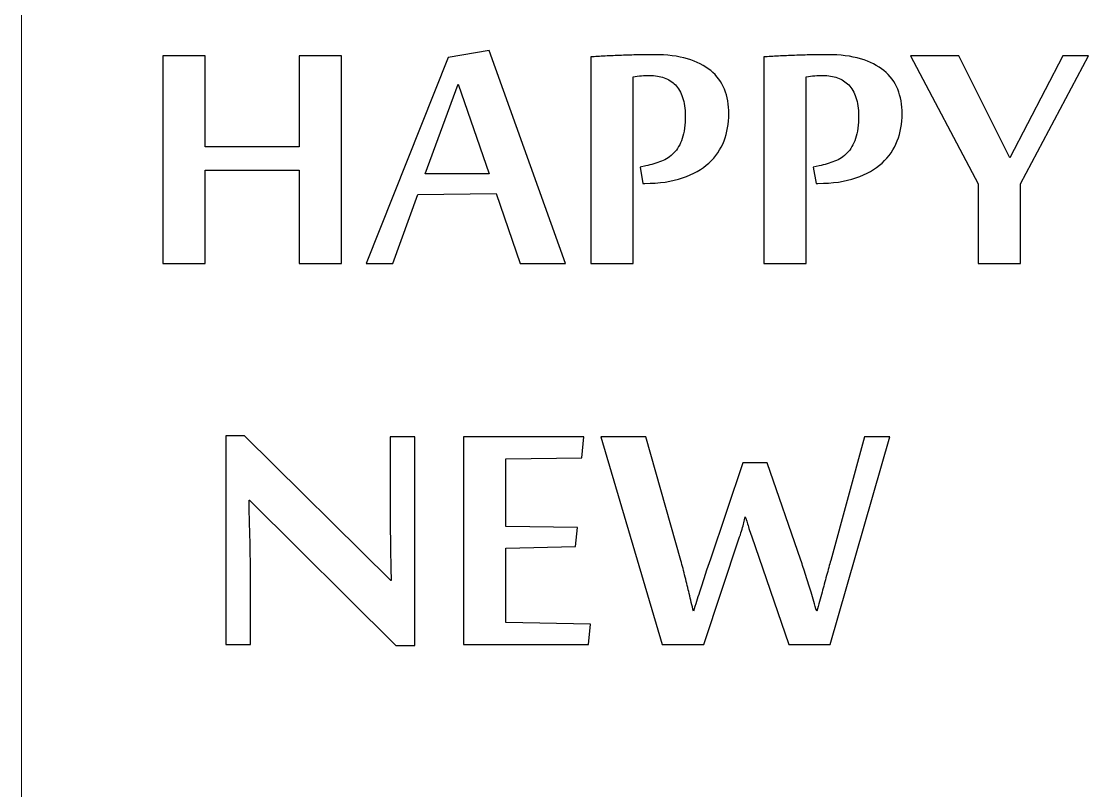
# Model space of a CAD drawing. Header units: millimetres. Extents: x -127 to 127, y -90 to 89.
# Drawn here: x -0.2 to 65.1, y -42.4 to 4.6 of the extents above; entities that cross this region are included whole.
import ezdxf

# ---------------------------------------------------------------- set-up
doc = ezdxf.new("R2010")
doc.units = ezdxf.units.MM
doc.header["$MEASUREMENT"] = 0
doc.layers.add('Layer 1', color=7, linetype='Continuous')

msp = doc.modelspace()

# ---------------------------------------------------------------- linework, layer by layer
at = {"layer": 'Layer 1', "color": 5, "lineweight": 9}
msp.add_open_spline([(-0.2218, 88.824), (-0.2218, 88.824), (-0.2218, -89.5053), (-0.2218, -89.5053)], degree=3, dxfattribs=at)
at = {"layer": 'Layer 1'}
for points, knots in [([(30.3153, -10.1905), (30.3153, -10.1905), (28.8337, -5.9106), (28.8337, -5.9106), (28.8337, -5.9106), (28.8337, -5.9106), (24.05, -5.9741), (24.05, -5.9741), (24.05, -5.9741), (24.05, -5.9741), (22.5133, -10.1905), (22.5133, -10.1905), (22.5133, -10.1905), (22.5133, -10.1905), (20.875, -10.1905), (20.875, -10.1905), (20.875, -10.1905), (20.875, -10.1905), (25.9042, 2.4037), (25.9042, 2.4037), (25.9042, 2.4037), (25.9042, 2.4037), (28.4103, 2.8397), (28.4103, 2.8397), (28.4103, 2.8397), (28.4103, 2.8397), (33.0924, -10.1905), (33.0924, -10.1905), (33.0924, -10.1905), (33.0924, -10.1905), (30.3153, -10.1905), (30.3153, -10.1905)], [0, 0, 0, 0, 0.1111111, 0.1111111, 0.1111111, 0.1111111, 0.2222222, 0.2222222, 0.2222222, 0.2222222, 0.3333333, 0.3333333, 0.3333333, 0.3333333, 0.4444444, 0.4444444, 0.4444444, 0.4444444, 0.5555556, 0.5555556, 0.5555556, 0.5555556, 0.6666667, 0.6666667, 0.6666667, 0.6666667, 0.7777778, 0.7777778, 0.7777778, 0.7777778, 1, 1, 1, 1]), ([(16.7771, -10.1905), (16.7771, -10.1905), (16.7771, -4.4755), (16.7771, -4.4755), (16.7771, -4.4755), (16.7771, -4.4755), (11.0367, -4.4755), (11.0367, -4.4755), (11.0367, -4.4755), (11.0367, -4.4755), (11.0367, -10.1905), (11.0367, -10.1905), (11.0367, -10.1905), (11.0367, -10.1905), (8.4459, -10.1905), (8.4459, -10.1905), (8.4459, -10.1905), (8.4459, -10.1905), (8.4459, 2.5095), (8.4459, 2.5095), (8.4459, 2.5095), (8.4459, 2.5095), (11.0367, 2.5095), (11.0367, 2.5095), (11.0367, 2.5095), (11.0367, 2.5095), (11.0367, -3.0531), (11.0367, -3.0531), (11.0367, -3.0531), (11.0367, -3.0531), (16.7771, -3.0531), (16.7771, -3.0531), (16.7771, -3.0531), (16.7771, -3.0531), (16.7771, 2.5095), (16.7771, 2.5095), (16.7771, 2.5095), (16.7771, 2.5095), (19.3679, 2.5095), (19.3679, 2.5095), (19.3679, 2.5095), (19.3679, 2.5095), (19.3679, -10.1905), (19.3679, -10.1905), (19.3679, -10.1905), (19.3679, -10.1905), (16.7771, -10.1905), (16.7771, -10.1905)], [0, 0, 0, 0, 0.0769231, 0.0769231, 0.0769231, 0.0769231, 0.1538462, 0.1538462, 0.1538462, 0.1538462, 0.2307692, 0.2307692, 0.2307692, 0.2307692, 0.3076923, 0.3076923, 0.3076923, 0.3076923, 0.3846154, 0.3846154, 0.3846154, 0.3846154, 0.4615385, 0.4615385, 0.4615385, 0.4615385, 0.5384615, 0.5384615, 0.5384615, 0.5384615, 0.6153846, 0.6153846, 0.6153846, 0.6153846, 0.6923077, 0.6923077, 0.6923077, 0.6923077, 0.7692308, 0.7692308, 0.7692308, 0.7692308, 0.8461538, 0.8461538, 0.8461538, 0.8461538, 1, 1, 1, 1]), ([(37.6475, -4.2977), (37.6475, -4.2977), (38.0031, -4.2215), (38.0031, -4.2215), (38.0031, -4.2215), (38.3418, -4.1495), (38.655, -4.0522), (38.9514, -3.9379), (38.9514, -3.9379), (39.2477, -3.8236), (39.5017, -3.6542), (39.7218, -3.4299), (39.7218, -3.4299), (39.9377, -3.2055), (40.1071, -2.9134), (40.2298, -2.5451), (40.2298, -2.5451), (40.3526, -2.1768), (40.4161, -1.7069), (40.4161, -1.1396), (40.4161, -1.1396), (40.4161, -0.7078), (40.3611, -0.3395), (40.2552, -0.0305), (40.2552, -0.0305), (40.1494, 0.2828), (40.0012, 0.5368), (39.815, 0.7315), (39.815, 0.7315), (39.6245, 0.9305), (39.3959, 1.0786), (39.1292, 1.1718), (39.1292, 1.1718), (38.8625, 1.2691), (38.5661, 1.3157), (38.2359, 1.3157), (38.2359, 1.3157), (37.91, 1.3157), (37.5671, 1.2903), (37.2157, 1.2395), (37.2157, 1.2395), (37.2157, 1.2395), (37.2157, -10.1905), (37.2157, -10.1905), (37.2157, -10.1905), (37.2157, -10.1905), (34.6249, -10.1905), (34.6249, -10.1905), (34.6249, -10.1905), (34.6249, -10.1905), (34.6249, 2.4502), (34.6249, 2.4502), (34.6249, 2.4502), (34.8958, 2.4672), (35.1922, 2.4841), (35.5139, 2.501), (35.5139, 2.501), (35.8356, 2.5137), (36.1658, 2.5307), (36.5045, 2.5434), (36.5045, 2.5434), (36.8432, 2.5561), (37.1818, 2.5645), (37.5247, 2.573), (37.5247, 2.573), (37.8676, 2.5815), (38.1978, 2.5857), (38.5196, 2.5857), (38.5196, 2.5857), (39.2943, 2.5857), (39.9674, 2.501), (40.5431, 2.3317), (40.5431, 2.3317), (41.1146, 2.1624), (41.593, 1.9211), (41.9697, 1.612), (41.9697, 1.612), (42.3507, 1.303), (42.6301, 0.922), (42.8122, 0.4733), (42.8122, 0.4733), (42.9942, 0.0203), (43.0831, -0.4792), (43.0831, -1.0338), (43.0831, -1.0338), (43.0831, -1.6222), (42.9857, -2.1726), (42.7868, -2.689), (42.7868, -2.689), (42.5878, -3.2055), (42.2788, -3.6585), (41.8597, -4.0437), (41.8597, -4.0437), (41.4406, -4.4247), (40.9029, -4.7295), (40.2552, -4.9539), (40.2552, -4.9539), (39.6033, -5.1782), (38.8286, -5.2883), (37.9311, -5.2883), (37.9311, -5.2883), (37.9311, -5.2883), (37.8211, -5.2883), (37.8211, -5.2883), (37.8211, -5.2883), (37.8211, -5.2883), (37.6475, -4.2977), (37.6475, -4.2977)], [0, 0, 0, 0, 0.0357143, 0.0357143, 0.0357143, 0.0357143, 0.0714286, 0.0714286, 0.0714286, 0.0714286, 0.1071429, 0.1071429, 0.1071429, 0.1071429, 0.1428571, 0.1428571, 0.1428571, 0.1428571, 0.1785714, 0.1785714, 0.1785714, 0.1785714, 0.2142857, 0.2142857, 0.2142857, 0.2142857, 0.25, 0.25, 0.25, 0.25, 0.2857143, 0.2857143, 0.2857143, 0.2857143, 0.3214286, 0.3214286, 0.3214286, 0.3214286, 0.3571429, 0.3571429, 0.3571429, 0.3571429, 0.3928571, 0.3928571, 0.3928571, 0.3928571, 0.4285714, 0.4285714, 0.4285714, 0.4285714, 0.4642857, 0.4642857, 0.4642857, 0.4642857, 0.5, 0.5, 0.5, 0.5, 0.5357143, 0.5357143, 0.5357143, 0.5357143, 0.5714286, 0.5714286, 0.5714286, 0.5714286, 0.6071429, 0.6071429, 0.6071429, 0.6071429, 0.6428571, 0.6428571, 0.6428571, 0.6428571, 0.6785714, 0.6785714, 0.6785714, 0.6785714, 0.7142857, 0.7142857, 0.7142857, 0.7142857, 0.75, 0.75, 0.75, 0.75, 0.7857143, 0.7857143, 0.7857143, 0.7857143, 0.8214286, 0.8214286, 0.8214286, 0.8214286, 0.8571429, 0.8571429, 0.8571429, 0.8571429, 0.8928571, 0.8928571, 0.8928571, 0.8928571, 0.9285714, 0.9285714, 0.9285714, 0.9285714, 1, 1, 1, 1]), ([(48.252, -4.2977), (48.252, -4.2977), (48.6076, -4.2215), (48.6076, -4.2215), (48.6076, -4.2215), (48.9463, -4.1495), (49.2595, -4.0522), (49.5559, -3.9379), (49.5559, -3.9379), (49.8522, -3.8236), (50.1062, -3.6542), (50.3263, -3.4299), (50.3263, -3.4299), (50.5422, -3.2055), (50.7116, -2.9134), (50.8343, -2.5451), (50.8343, -2.5451), (50.9571, -2.1768), (51.0206, -1.7069), (51.0206, -1.1396), (51.0206, -1.1396), (51.0206, -0.7078), (50.9656, -0.3395), (50.8597, -0.0305), (50.8597, -0.0305), (50.7539, 0.2828), (50.6057, 0.5368), (50.4195, 0.7315), (50.4195, 0.7315), (50.229, 0.9305), (50.0004, 1.0786), (49.7337, 1.1718), (49.7337, 1.1718), (49.467, 1.2691), (49.1706, 1.3157), (48.8404, 1.3157), (48.8404, 1.3157), (48.5145, 1.3157), (48.1716, 1.2903), (47.8202, 1.2395), (47.8202, 1.2395), (47.8202, 1.2395), (47.8202, -10.1905), (47.8202, -10.1905), (47.8202, -10.1905), (47.8202, -10.1905), (45.2294, -10.1905), (45.2294, -10.1905), (45.2294, -10.1905), (45.2294, -10.1905), (45.2294, 2.4502), (45.2294, 2.4502), (45.2294, 2.4502), (45.5003, 2.4672), (45.7967, 2.4841), (46.1184, 2.501), (46.1184, 2.501), (46.4401, 2.5137), (46.7703, 2.5307), (47.109, 2.5434), (47.109, 2.5434), (47.4477, 2.5561), (47.7863, 2.5645), (48.1292, 2.573), (48.1292, 2.573), (48.4721, 2.5815), (48.8023, 2.5857), (49.1241, 2.5857), (49.1241, 2.5857), (49.8988, 2.5857), (50.5719, 2.501), (51.1476, 2.3317), (51.1476, 2.3317), (51.7191, 2.1624), (52.1975, 1.9211), (52.5742, 1.612), (52.5742, 1.612), (52.9552, 1.303), (53.2346, 0.922), (53.4167, 0.4733), (53.4167, 0.4733), (53.5987, 0.0203), (53.6876, -0.4792), (53.6876, -1.0338), (53.6876, -1.0338), (53.6876, -1.6222), (53.5902, -2.1726), (53.3913, -2.689), (53.3913, -2.689), (53.1923, -3.2055), (52.8833, -3.6585), (52.4642, -4.0437), (52.4642, -4.0437), (52.0451, -4.4247), (51.5074, -4.7295), (50.8597, -4.9539), (50.8597, -4.9539), (50.2078, -5.1782), (49.4331, -5.2883), (48.5356, -5.2883), (48.5356, -5.2883), (48.5356, -5.2883), (48.4256, -5.2883), (48.4256, -5.2883), (48.4256, -5.2883), (48.4256, -5.2883), (48.252, -4.2977), (48.252, -4.2977)], [0, 0, 0, 0, 0.0357143, 0.0357143, 0.0357143, 0.0357143, 0.0714286, 0.0714286, 0.0714286, 0.0714286, 0.1071429, 0.1071429, 0.1071429, 0.1071429, 0.1428571, 0.1428571, 0.1428571, 0.1428571, 0.1785714, 0.1785714, 0.1785714, 0.1785714, 0.2142857, 0.2142857, 0.2142857, 0.2142857, 0.25, 0.25, 0.25, 0.25, 0.2857143, 0.2857143, 0.2857143, 0.2857143, 0.3214286, 0.3214286, 0.3214286, 0.3214286, 0.3571429, 0.3571429, 0.3571429, 0.3571429, 0.3928571, 0.3928571, 0.3928571, 0.3928571, 0.4285714, 0.4285714, 0.4285714, 0.4285714, 0.4642857, 0.4642857, 0.4642857, 0.4642857, 0.5, 0.5, 0.5, 0.5, 0.5357143, 0.5357143, 0.5357143, 0.5357143, 0.5714286, 0.5714286, 0.5714286, 0.5714286, 0.6071429, 0.6071429, 0.6071429, 0.6071429, 0.6428571, 0.6428571, 0.6428571, 0.6428571, 0.6785714, 0.6785714, 0.6785714, 0.6785714, 0.7142857, 0.7142857, 0.7142857, 0.7142857, 0.75, 0.75, 0.75, 0.75, 0.7857143, 0.7857143, 0.7857143, 0.7857143, 0.8214286, 0.8214286, 0.8214286, 0.8214286, 0.8571429, 0.8571429, 0.8571429, 0.8571429, 0.8928571, 0.8928571, 0.8928571, 0.8928571, 0.9285714, 0.9285714, 0.9285714, 0.9285714, 1, 1, 1, 1]), ([(60.9393, -10.1905), (60.9393, -10.1905), (58.3485, -10.1905), (58.3485, -10.1905), (58.3485, -10.1905), (58.3485, -10.1905), (58.3485, -5.3179), (58.3485, -5.3179), (58.3485, -5.3179), (58.3485, -5.3179), (54.2083, 2.5095), (54.2083, 2.5095), (54.2083, 2.5095), (54.2083, 2.5095), (57.1589, 2.5095), (57.1589, 2.5095), (57.1589, 2.5095), (57.1589, 2.5095), (60.2831, -3.7177), (60.2831, -3.7177), (60.2831, -3.7177), (60.2831, -3.7177), (63.5301, 2.5095), (63.5301, 2.5095), (63.5301, 2.5095), (63.5301, 2.5095), (65.1049, 2.5095), (65.1049, 2.5095), (65.1049, 2.5095), (65.1049, 2.5095), (60.9393, -5.3179), (60.9393, -5.3179), (60.9393, -5.3179), (60.9393, -5.3179), (60.9393, -10.1905), (60.9393, -10.1905)], [0, 0, 0, 0, 0.1, 0.1, 0.1, 0.1, 0.2, 0.2, 0.2, 0.2, 0.3, 0.3, 0.3, 0.3, 0.4, 0.4, 0.4, 0.4, 0.5, 0.5, 0.5, 0.5, 0.6, 0.6, 0.6, 0.6, 0.7, 0.7, 0.7, 0.7, 0.8, 0.8, 0.8, 0.8, 1, 1, 1, 1]), ([(28.4146, -4.7041), (28.4146, -4.7041), (26.5138, 0.7823), (26.5138, 0.7823), (26.5138, 0.7823), (26.5138, 0.7823), (24.4987, -4.7041), (24.4987, -4.7041), (24.4987, -4.7041), (24.4987, -4.7041), (28.4146, -4.7041), (28.4146, -4.7041)], [0, 0, 0, 0, 0.25, 0.25, 0.25, 0.25, 0.5, 0.5, 0.5, 0.5, 1, 1, 1, 1]), ([(22.708, -33.552), (22.708, -33.552), (13.7503, -24.662), (13.7503, -24.662), (13.7503, -24.662), (13.7503, -24.662), (13.7164, -24.662), (13.7164, -24.662), (13.7164, -24.662), (13.7291, -25.4071), (13.7461, -26.0929), (13.763, -26.7194), (13.763, -26.7194), (13.7715, -26.9861), (13.7799, -27.2528), (13.7842, -27.5195), (13.7842, -27.5195), (13.7884, -27.7904), (13.7926, -28.036), (13.7969, -28.2646), (13.7969, -28.2646), (13.8011, -28.4889), (13.8053, -28.6879), (13.8096, -28.8572), (13.8096, -28.8572), (13.8138, -29.0266), (13.8138, -29.1493), (13.8138, -29.2255), (13.8138, -29.2255), (13.8138, -29.2255), (13.8138, -33.5012), (13.8138, -33.5012), (13.8138, -33.5012), (13.8138, -33.5012), (12.2898, -33.5012), (12.2898, -33.5012), (12.2898, -33.5012), (12.2898, -33.5012), (12.2898, -20.725), (12.2898, -20.725), (12.2898, -20.725), (12.2898, -20.725), (13.4286, -20.725), (13.4286, -20.725), (13.4286, -20.725), (13.4286, -20.725), (22.399, -29.5896), (22.399, -29.5896), (22.399, -29.5896), (22.399, -29.5896), (22.4117, -29.5896), (22.4117, -29.5896), (22.4117, -29.5896), (22.3948, -28.9038), (22.3821, -28.2646), (22.3736, -27.6677), (22.3736, -27.6677), (22.3736, -27.4137), (22.3694, -27.1554), (22.3651, -26.893), (22.3651, -26.893), (22.3609, -26.6347), (22.3567, -26.385), (22.3524, -26.1521), (22.3524, -26.1521), (22.3482, -25.9151), (22.3482, -25.6992), (22.3482, -25.5002), (22.3482, -25.5002), (22.3482, -25.3012), (22.3482, -25.1404), (22.3482, -25.0176), (22.3482, -25.0176), (22.3482, -25.0176), (22.3482, -20.8012), (22.3482, -20.8012), (22.3482, -20.8012), (22.3482, -20.8012), (23.8722, -20.8012), (23.8722, -20.8012), (23.8722, -20.8012), (23.8722, -20.8012), (23.8722, -33.552), (23.8722, -33.552), (23.8722, -33.552), (23.8722, -33.552), (22.708, -33.552), (22.708, -33.552)], [0, 0, 0, 0, 0.0434783, 0.0434783, 0.0434783, 0.0434783, 0.0869565, 0.0869565, 0.0869565, 0.0869565, 0.1304348, 0.1304348, 0.1304348, 0.1304348, 0.173913, 0.173913, 0.173913, 0.173913, 0.2173913, 0.2173913, 0.2173913, 0.2173913, 0.2608696, 0.2608696, 0.2608696, 0.2608696, 0.3043478, 0.3043478, 0.3043478, 0.3043478, 0.3478261, 0.3478261, 0.3478261, 0.3478261, 0.3913043, 0.3913043, 0.3913043, 0.3913043, 0.4347826, 0.4347826, 0.4347826, 0.4347826, 0.4782609, 0.4782609, 0.4782609, 0.4782609, 0.5217391, 0.5217391, 0.5217391, 0.5217391, 0.5652174, 0.5652174, 0.5652174, 0.5652174, 0.6086957, 0.6086957, 0.6086957, 0.6086957, 0.6521739, 0.6521739, 0.6521739, 0.6521739, 0.6956522, 0.6956522, 0.6956522, 0.6956522, 0.7391304, 0.7391304, 0.7391304, 0.7391304, 0.7826087, 0.7826087, 0.7826087, 0.7826087, 0.826087, 0.826087, 0.826087, 0.826087, 0.8695652, 0.8695652, 0.8695652, 0.8695652, 0.9130435, 0.9130435, 0.9130435, 0.9130435, 1, 1, 1, 1]), ([(34.4894, -33.5012), (34.4894, -33.5012), (26.8398, -33.5012), (26.8398, -33.5012), (26.8398, -33.5012), (26.8398, -33.5012), (26.8398, -20.8012), (26.8398, -20.8012), (26.8398, -20.8012), (26.8398, -20.8012), (34.2058, -20.8012), (34.2058, -20.8012), (34.2058, -20.8012), (34.2058, -20.8012), (34.083, -22.0839), (34.083, -22.0839), (34.083, -22.0839), (34.083, -22.0839), (29.4306, -22.1474), (29.4306, -22.1474), (29.4306, -22.1474), (29.4306, -22.1474), (29.4306, -26.2876), (29.4306, -26.2876), (29.4306, -26.2876), (29.4306, -26.2876), (33.8248, -26.3384), (33.8248, -26.3384), (33.8248, -26.3384), (33.8248, -26.3384), (33.702, -27.511), (33.702, -27.511), (33.702, -27.511), (33.702, -27.511), (29.4306, -27.6084), (29.4306, -27.6084), (29.4306, -27.6084), (29.4306, -27.6084), (29.4306, -32.155), (29.4306, -32.155), (29.4306, -32.155), (29.4306, -32.155), (34.6122, -32.2524), (34.6122, -32.2524), (34.6122, -32.2524), (34.6122, -32.2524), (34.4894, -33.5012), (34.4894, -33.5012)], [0, 0, 0, 0, 0.0769231, 0.0769231, 0.0769231, 0.0769231, 0.1538462, 0.1538462, 0.1538462, 0.1538462, 0.2307692, 0.2307692, 0.2307692, 0.2307692, 0.3076923, 0.3076923, 0.3076923, 0.3076923, 0.3846154, 0.3846154, 0.3846154, 0.3846154, 0.4615385, 0.4615385, 0.4615385, 0.4615385, 0.5384615, 0.5384615, 0.5384615, 0.5384615, 0.6153846, 0.6153846, 0.6153846, 0.6153846, 0.6923077, 0.6923077, 0.6923077, 0.6923077, 0.7692308, 0.7692308, 0.7692308, 0.7692308, 0.8461538, 0.8461538, 0.8461538, 0.8461538, 1, 1, 1, 1]), ([(44.4631, -26.8591), (44.4039, -26.7025), (44.3573, -26.5501), (44.315, -26.4104), (44.315, -26.4104), (44.2726, -26.2707), (44.2345, -26.1479), (44.2007, -26.0378), (44.2007, -26.0378), (44.171, -25.9151), (44.1329, -25.8008), (44.0906, -25.6907), (44.0906, -25.6907), (44.0652, -25.8008), (44.0356, -25.9193), (44.0017, -26.0505), (44.0017, -26.0505), (43.9721, -26.1648), (43.934, -26.3003), (43.8916, -26.4485), (43.8916, -26.4485), (43.8493, -26.5966), (43.8027, -26.7533), (43.7435, -26.9184), (43.7435, -26.9184), (43.7435, -26.9184), (41.5464, -33.5012), (41.5464, -33.5012), (41.5464, -33.5012), (41.5464, -33.5012), (39.0021, -33.5012), (39.0021, -33.5012), (39.0021, -33.5012), (39.0021, -33.5012), (35.2514, -20.8012), (35.2514, -20.8012), (35.2514, -20.8012), (35.2514, -20.8012), (37.9946, -20.8012), (37.9946, -20.8012), (37.9946, -20.8012), (37.9946, -20.8012), (40.1409, -28.3662), (40.1409, -28.3662), (40.1409, -28.3662), (40.234, -28.6794), (40.3229, -29.0139), (40.4076, -29.3737), (40.4076, -29.3737), (40.4965, -29.7335), (40.5769, -30.0722), (40.6531, -30.3855), (40.6531, -30.3855), (40.742, -30.7495), (40.8309, -31.1094), (40.9114, -31.465), (40.9114, -31.465), (41.0384, -31.067), (41.1611, -30.6776), (41.2839, -30.2966), (41.2839, -30.2966), (41.394, -29.9748), (41.504, -29.6362), (41.6183, -29.2806), (41.6183, -29.2806), (41.7369, -28.925), (41.8385, -28.6117), (41.9316, -28.3492), (41.9316, -28.3492), (41.9316, -28.3492), (43.9297, -22.376), (43.9297, -22.376), (43.9297, -22.376), (43.9297, -22.376), (45.4199, -22.376), (45.4199, -22.376), (45.4199, -22.376), (45.4199, -22.376), (47.49, -28.3492), (47.49, -28.3492), (47.49, -28.3492), (47.5831, -28.6117), (47.6847, -28.925), (47.7948, -29.2806), (47.7948, -29.2806), (47.9091, -29.6362), (48.0149, -29.9748), (48.1123, -30.2966), (48.1123, -30.2966), (48.2308, -30.6776), (48.3451, -31.067), (48.4594, -31.465), (48.4594, -31.465), (48.5779, -31.067), (48.6838, -30.6776), (48.7854, -30.3008), (48.7854, -30.3008), (48.8743, -29.9748), (48.9674, -29.6362), (49.0648, -29.2806), (49.0648, -29.2806), (49.1579, -28.9292), (49.2426, -28.6159), (49.3188, -28.3535), (49.3188, -28.3535), (49.3188, -28.3535), (51.3804, -20.8012), (51.3804, -20.8012), (51.3804, -20.8012), (51.3804, -20.8012), (52.9298, -20.8012), (52.9298, -20.8012), (52.9298, -20.8012), (52.9298, -20.8012), (49.2934, -33.5012), (49.2934, -33.5012), (49.2934, -33.5012), (49.2934, -33.5012), (46.7491, -33.5012), (46.7491, -33.5012), (46.7491, -33.5012), (46.7491, -33.5012), (44.4631, -26.8591), (44.4631, -26.8591)], [0, 0, 0, 0, 0.03125, 0.03125, 0.03125, 0.03125, 0.0625, 0.0625, 0.0625, 0.0625, 0.09375, 0.09375, 0.09375, 0.09375, 0.125, 0.125, 0.125, 0.125, 0.15625, 0.15625, 0.15625, 0.15625, 0.1875, 0.1875, 0.1875, 0.1875, 0.21875, 0.21875, 0.21875, 0.21875, 0.25, 0.25, 0.25, 0.25, 0.28125, 0.28125, 0.28125, 0.28125, 0.3125, 0.3125, 0.3125, 0.3125, 0.34375, 0.34375, 0.34375, 0.34375, 0.375, 0.375, 0.375, 0.375, 0.40625, 0.40625, 0.40625, 0.40625, 0.4375, 0.4375, 0.4375, 0.4375, 0.46875, 0.46875, 0.46875, 0.46875, 0.5, 0.5, 0.5, 0.5, 0.53125, 0.53125, 0.53125, 0.53125, 0.5625, 0.5625, 0.5625, 0.5625, 0.59375, 0.59375, 0.59375, 0.59375, 0.625, 0.625, 0.625, 0.625, 0.65625, 0.65625, 0.65625, 0.65625, 0.6875, 0.6875, 0.6875, 0.6875, 0.71875, 0.71875, 0.71875, 0.71875, 0.75, 0.75, 0.75, 0.75, 0.78125, 0.78125, 0.78125, 0.78125, 0.8125, 0.8125, 0.8125, 0.8125, 0.84375, 0.84375, 0.84375, 0.84375, 0.875, 0.875, 0.875, 0.875, 0.90625, 0.90625, 0.90625, 0.90625, 0.9375, 0.9375, 0.9375, 0.9375, 1, 1, 1, 1])]:
    msp.add_open_spline(points, degree=3, knots=knots, dxfattribs=at)

doc.saveas('drawing.dxf')
